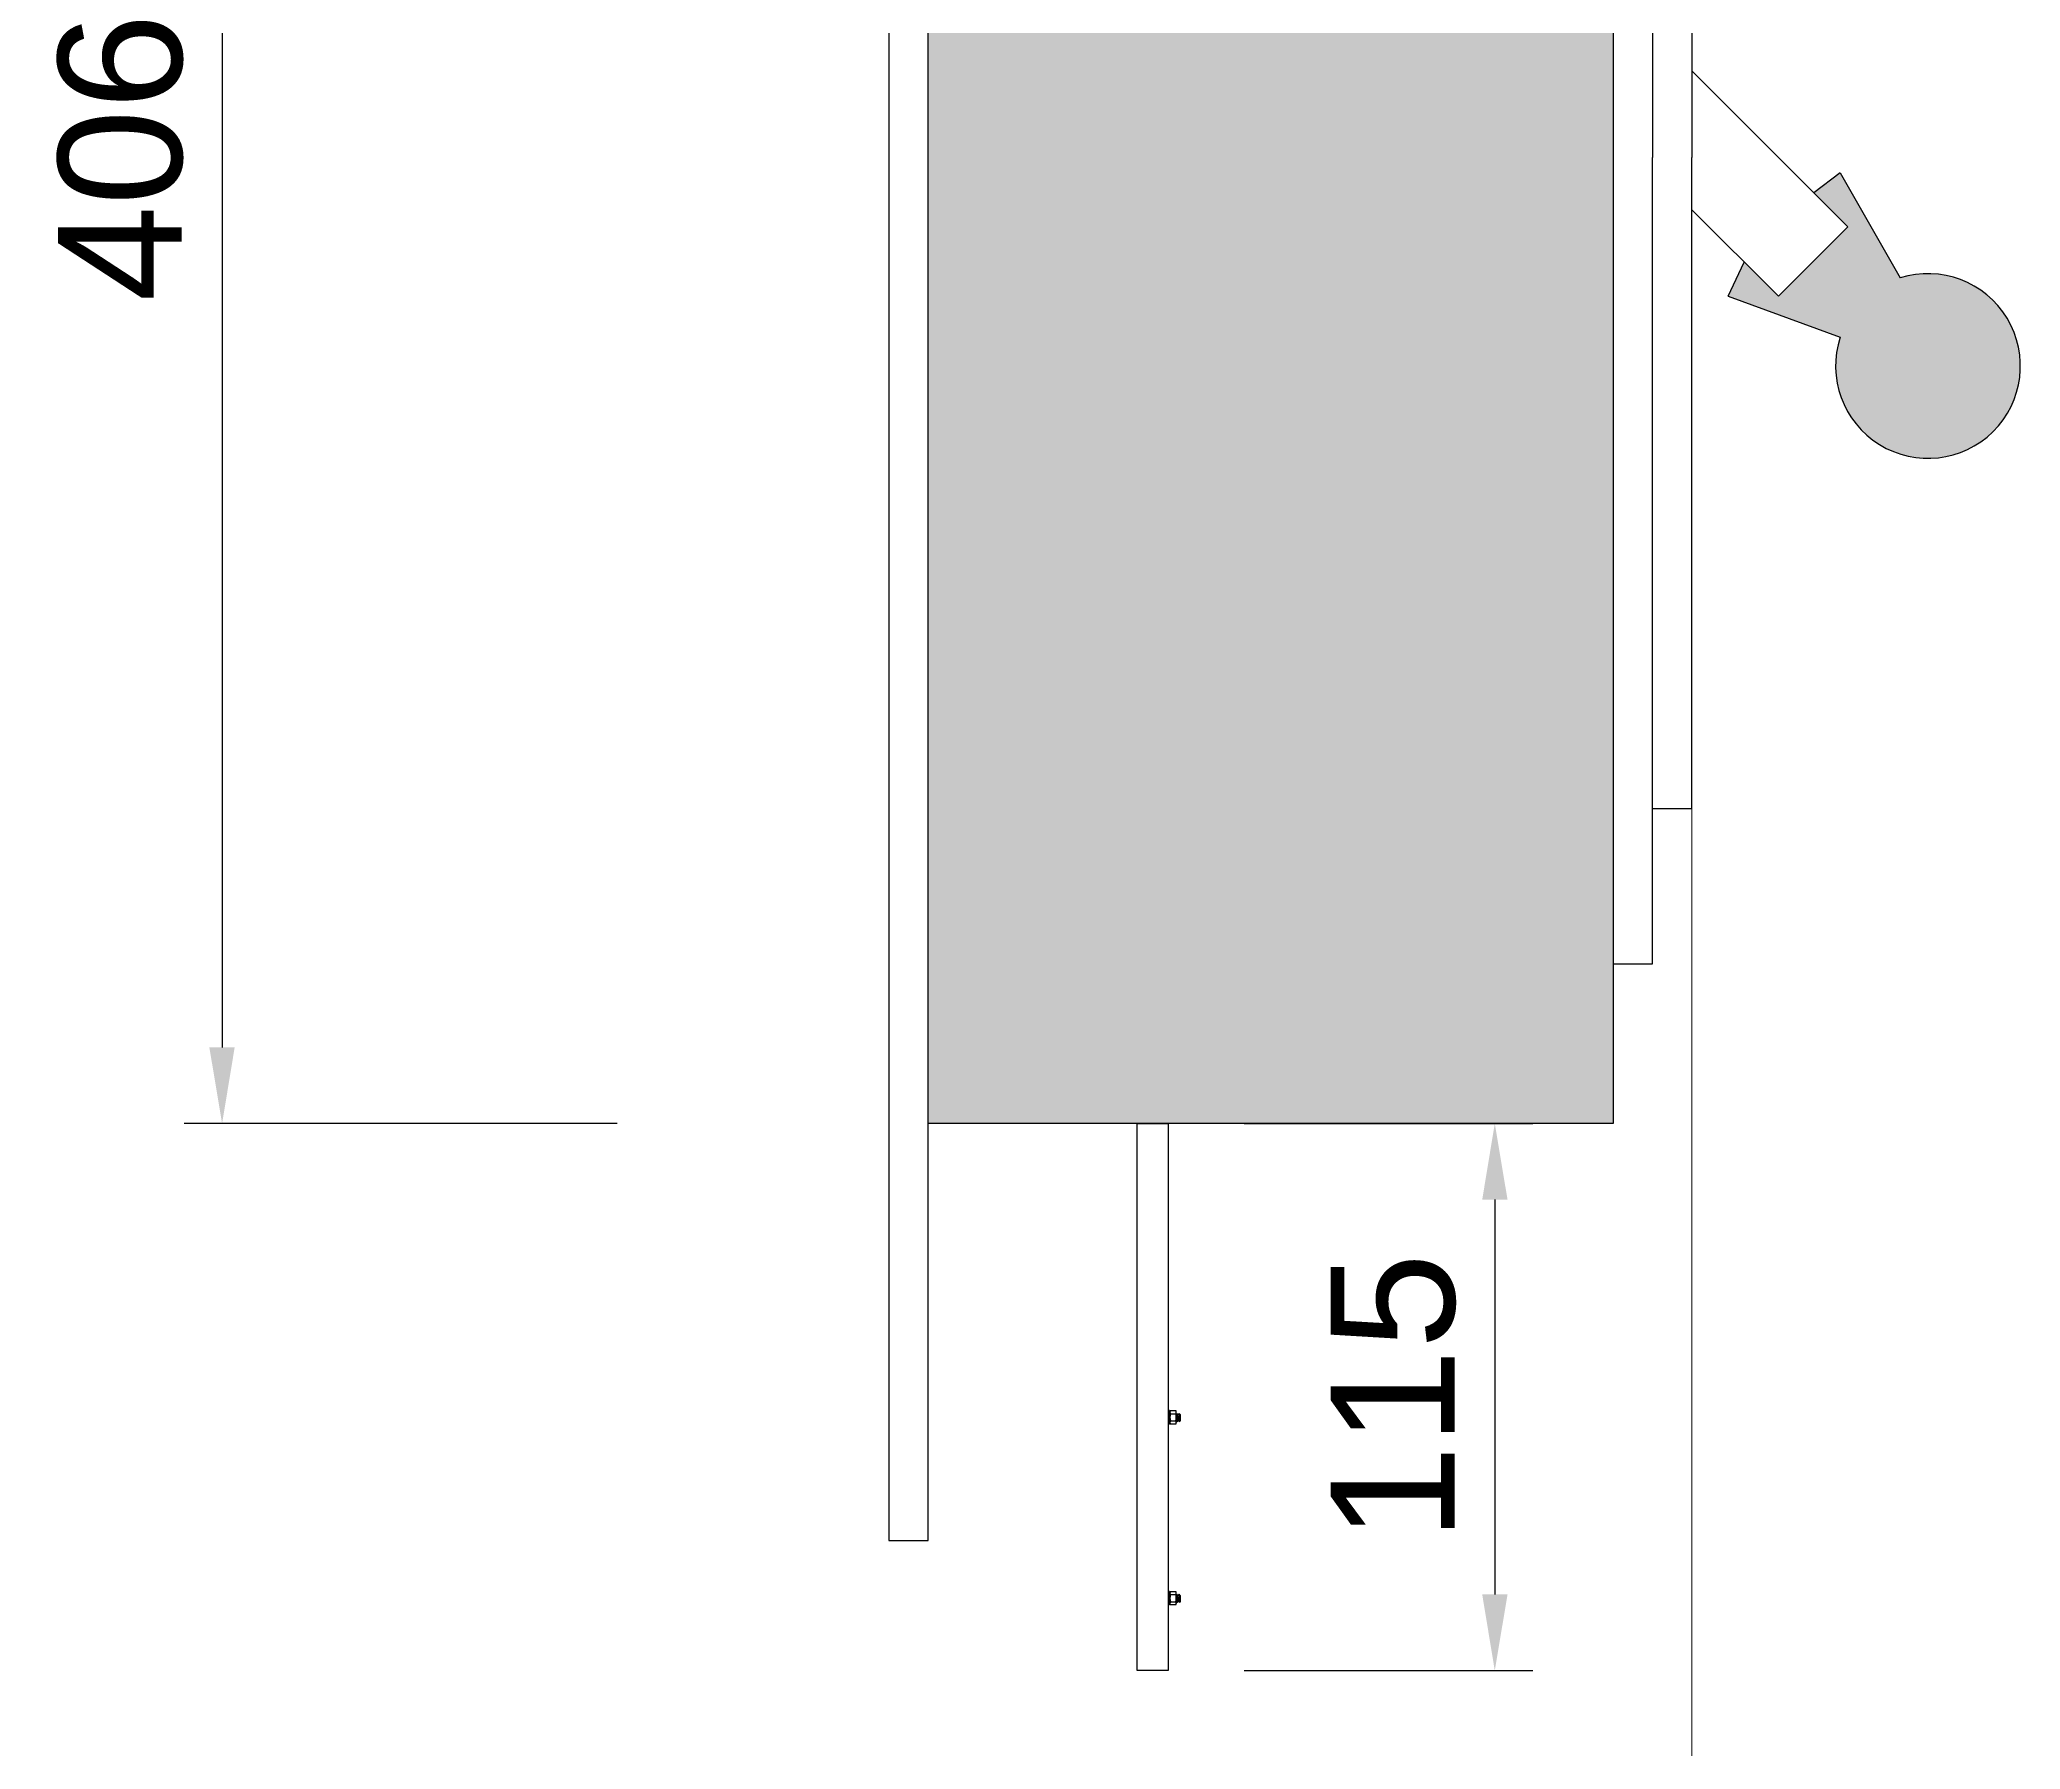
# Model space of a CAD drawing. Header units: millimetres. Extents: x 330554 to 656471, y 11007 to 130943.
# Drawn here: x 469417 to 470458, y 101036 to 101934 of the extents above; entities that cross this region are included whole.
import ezdxf

# ---------------------------------------------------------------- set-up
doc = ezdxf.new("R2010")
doc.units = ezdxf.units.MM
doc.header["$LTSCALE"] = 6
doc.layers.add('Khung', color=7, linetype='Continuous', lineweight=20)
doc.layers.add('kich thuoc', color=9, linetype='Continuous', lineweight=13)
doc.layers.add('Nen', color=7, linetype='Continuous')
doc.styles.add('kt2', font='arial.ttf', dxfattribs={"height": 65})
doc.dimstyles.new('TL 0.4', dxfattribs={"dimscale": 20, "dimtxt": 0.18, "dimasz": 2, "dimexe": 1, "dimexo": 2, "dimgap": 1, "dimtad": 1, "dimtoh": 1, "dimdec": 0, "dimlfac": 0.4, "dimzin": 0, "dimdsep": 46, "dimtxsty": 'kt2', "dimcen": 2, "dimclrd": 256, "dimclre": 256, "dimclrt": 2, "dimadec": 0, "dimazin": 0, "dimtfac": 1, "dimtdec": 0, "dimtofl": 0, "dimtmove": 0, "dimatfit": 3, "dimfxl": 1, "dimtolj": 1, "dimtzin": 0, "dimarcsym": 0})

# ---------------------------------------------------------------- blocks, each defined once
blk = doc.blocks.new('*D187')
at = {"layer": 'Defpoints', "color": 0, "linetype": 'ByBlock', "ltscale": 0.2, "transparency": 16777216}
for p in [(469760.5, 102379.8), (469513, 101364.8), (469760.5, 101364.8)]:
    blk.add_point(p, dxfattribs=at)
at = {"layer": 'kich thuoc', "linetype": 'ByBlock', "lineweight": -2, "ltscale": 0.2, "transparency": 16777216}
for p, q in [((469720.5, 102379.8), (469493, 102379.8)), ((469513, 102339.8), (469513, 101404.8)), ((469720.5, 101364.8), (469493, 101364.8))]:
    blk.add_line(p, q, dxfattribs=at)
at = {"layer": 'kich thuoc', "linetype": 'ByBlock', "ltscale": 0.2, "transparency": 16777216}
for points in [[(469506.3, 102339.8), (469519.6, 102339.8), (469513, 102379.8)], [(469506.3, 101404.8), (469519.6, 101404.8), (469513, 101364.8)]]:
    blk.add_solid(points, dxfattribs=at)
at = {"layer": 'kich thuoc', "color": 2, "linetype": 'ByBlock', "lineweight": 5, "ltscale": 0.2, "transparency": 16777216, "insert": (469459.8, 101872.3), "char_height": 65, "attachment_point": 5, "rotation": 90, "style": 'kt2'}
blk.add_mtext('\\A1;406', dxfattribs=at)
blk = doc.blocks.new('*D224')
at = {"layer": 'Defpoints', "color": 0, "linetype": 'ByBlock', "ltscale": 0.2, "transparency": 16777216}
for p in [(470010, 101364.8), (470010, 101077.4), (470181.6, 101077.4)]:
    blk.add_point(p, dxfattribs=at)
at = {"layer": 'kich thuoc', "linetype": 'ByBlock', "lineweight": -2, "ltscale": 0.2, "transparency": 16777216}
for p, q in [((470050, 101364.8), (470201.6, 101364.8)), ((470181.6, 101324.8), (470181.6, 101117.4)), ((470050, 101077.4), (470201.6, 101077.4))]:
    blk.add_line(p, q, dxfattribs=at)
at = {"layer": 'kich thuoc', "linetype": 'ByBlock', "ltscale": 0.2, "transparency": 16777216}
for points in [[(470175, 101324.8), (470188.3, 101324.8), (470181.6, 101364.8)], [(470175, 101117.4), (470188.3, 101117.4), (470181.6, 101077.4)]]:
    blk.add_solid(points, dxfattribs=at)
at = {"layer": 'kich thuoc', "color": 2, "linetype": 'ByBlock', "lineweight": 5, "ltscale": 0.2, "transparency": 16777216, "insert": (470128.4, 101221.1), "char_height": 65, "attachment_point": 5, "rotation": 90, "style": 'kt2'}
blk.add_mtext('\\A1;115', dxfattribs=at)

msp = doc.modelspace()

# ---------------------------------------------------------------- hatches: boundary and pattern name
h = msp.add_hatch(color=150)
h.set_gradient(color1=(211, 205, 214), one_color=1, tint=1, name='INVSPHERICAL')
h.paths.add_polyline_path([(470394.587, 101809.022), (470363.094, 101864.301), (470349.284, 101853.649), (470367.056, 101835.898), (470330.59, 101799.391), (470312.598, 101817.363), (470304.194, 101799.499), (470363.101, 101777.902, 4.14310059)])
at = {"layer": 'Nen'}
h = msp.add_hatch(color=256, dxfattribs=at)
h.set_gradient(color1=(243, 224, 170), one_color=1, tint=1, name='SPHERICAL')
h.paths.add_polyline_path([(469883.911, 101364.776), (470243.846, 101364.776), (470243.846, 102379.776), (469883.911, 102379.776)])

# ---------------------------------------------------------------- linework, layer by layer
at = {"color": 7}
for p, q in [((469883.911, 101364.776), (469883.911, 102379.776)), ((470243.846, 102379.776), (470243.846, 101364.776)), ((470243.846, 101364.776), (469883.911, 101364.776))]:
    msp.add_line(p, q, dxfattribs=at)
at = {"color": 150}
for p, q in [((470264.459, 102295.911), (470264.459, 101872.276)), ((470285.072, 102214.314), (470285.072, 101872.276)), ((470264.459, 101448.64), (470264.459, 101872.276)), ((470285.072, 101530.238), (470285.072, 101872.276)), ((470363.094, 101864.301), (470349.284, 101853.649)), ((470363.094, 101864.301), (470394.587, 101809.022)), ((470304.194, 101799.499), (470312.598, 101817.363)), ((470304.194, 101799.499), (470363.101, 101777.902)), ((470264.459, 101530.238), (470285.072, 101530.238)), ((470243.846, 101448.64), (470264.459, 101448.64)), ((469993.802, 101364.776), (470009.955, 101364.776)), ((470009.955, 101212.489), (470010.26, 101212.489)), ((470010.757, 101213.959), (470010.26, 101213.959)), ((470010.26, 101206.874), (470010.26, 101213.959)), ((470010.757, 101206.872), (470010.757, 101213.959)), ((470010.757, 101212.489), (470010.942, 101212.489)), ((470010.942, 101213.131), (470010.942, 101210.412)), ((470010.942, 101207.693), (470010.942, 101210.412)), ((470011.179, 101213.959), (470014.016, 101213.958)), ((470011.179, 101212.304), (470014.016, 101212.304)), ((470013.977, 101208.521), (470014.03, 101208.58)), ((470014.253, 101208.824), (470014.196, 101209.483)), ((470014.252, 101210.412), (470014.252, 101213.131)), ((470014.252, 101212.191), (470014.524, 101212.488)), ((470014.252, 101210.412), (470014.252, 101207.687)), ((470014.252, 101208.823), (470014.253, 101208.824)), ((470014.253, 101208.824), (470014.896, 101208.233)), ((470014.896, 101208.233), (470014.524, 101212.488)), ((470015.167, 101211.897), (470014.524, 101212.488)), ((470014.896, 101208.233), (470015.435, 101208.824)), ((470015.167, 101211.897), (470015.706, 101212.488)), ((470015.435, 101208.824), (470015.167, 101211.897)), ((470015.435, 101208.824), (470016.078, 101208.233)), ((470016.078, 101208.233), (470015.706, 101212.488)), ((470016.349, 101211.897), (470015.706, 101212.488)), ((470016.349, 101211.897), (470016.347, 101208.528)), ((470009.955, 101208.233), (470010.26, 101208.233)), ((470010.757, 101206.872), (470010.26, 101206.874)), ((470010.757, 101208.233), (470010.927, 101208.233)), ((470011.179, 101208.521), (470014.016, 101208.521)), ((470014.016, 101206.866), (470011.179, 101206.866)), ((470016.078, 101208.233), (470016.347, 101208.528)), ((470009.955, 101117.489), (470010.26, 101117.489)), ((470010.757, 101118.959), (470010.26, 101118.959)), ((470010.26, 101111.874), (470010.26, 101118.959)), ((470010.757, 101111.872), (470010.757, 101118.959)), ((470010.757, 101117.489), (470010.942, 101117.489)), ((470010.942, 101118.131), (470010.942, 101115.412)), ((470010.942, 101112.693), (470010.942, 101115.412)), ((470011.179, 101118.959), (470014.016, 101118.958)), ((470011.179, 101117.304), (470014.016, 101117.304)), ((470014.252, 101115.412), (470014.252, 101118.131)), ((470014.252, 101117.191), (470014.524, 101117.488)), ((470014.252, 101115.412), (470014.252, 101112.687)), ((470014.896, 101113.233), (470014.524, 101117.488)), ((470015.167, 101116.897), (470014.524, 101117.488)), ((470015.167, 101116.897), (470015.706, 101117.488)), ((470015.435, 101113.824), (470015.167, 101116.897)), ((470016.078, 101113.233), (470015.706, 101117.488)), ((470016.349, 101116.897), (470015.706, 101117.488)), ((470016.349, 101116.897), (470016.347, 101113.528)), ((470009.955, 101113.233), (470010.26, 101113.233)), ((470010.757, 101111.872), (470010.26, 101111.874)), ((470010.757, 101113.233), (470010.927, 101113.233)), ((470011.179, 101113.521), (470014.016, 101113.521)), ((470014.016, 101111.866), (470011.179, 101111.866)), ((470013.977, 101113.521), (470014.03, 101113.58)), ((470014.253, 101113.824), (470014.196, 101114.483)), ((470014.252, 101113.823), (470014.253, 101113.824)), ((470014.253, 101113.824), (470014.896, 101113.233)), ((470014.896, 101113.233), (470015.435, 101113.824)), ((470015.435, 101113.824), (470016.078, 101113.233)), ((470016.078, 101113.233), (470016.347, 101113.528)), ((470009.955, 101077.372), (469993.802, 101077.372))]:
    msp.add_line(p, q, dxfattribs=at)
msp.add_lwpolyline([(469863.298, 101145.652), (469883.911, 101145.652), (469883.911, 102594.869), (469863.298, 102594.869)], close=True, dxfattribs=at)
for points in [[(470285.072, 101917.787), (470367.056, 101835.898), (470330.59, 101799.391), (470285.072, 101844.857)], [(469993.802, 101077.372), (469993.802, 101364.776)], [(470009.955, 101364.776), (470009.955, 101077.372)]]:
    msp.add_lwpolyline(points, dxfattribs=at)
for centre, radius, start, end in [((470409.2, 101762.75), 48.525, 161.805566, 107.5269), ((470012.509, 101213.131), 1.566, 148.106083, 211.887666), ((470018.626, 101210.412), 7.683, 165.746842, 194.246907), ((470012.686, 101213.131), 1.566, 328.106083, 31.887666), ((470006.569, 101210.413), 7.683, 345.746842, 14.246907), ((470012.508, 101207.694), 1.566, 148.106078, 211.887671), ((470012.686, 101207.694), 1.566, 328.104252, 31.889497), ((470012.509, 101118.131), 1.566, 148.106083, 211.887666), ((470018.626, 101115.412), 7.683, 165.746842, 194.246907), ((470012.686, 101118.131), 1.566, 328.106083, 31.887666), ((470006.569, 101115.413), 7.683, 345.746842, 14.246907), ((470012.508, 101112.694), 1.566, 148.106078, 211.887671), ((470012.686, 101112.694), 1.566, 328.104252, 31.889497)]:
    msp.add_arc(centre, radius, start, end, dxfattribs=at)
at = {"layer": 'Khung'}
msp.add_line((470285.072, 103080.701), (470285.072, 100050.701), dxfattribs=at)

# ---------------------------------------------------------------- dimensions: what is measured, and where the dimension line sits
at = {"layer": 'kich thuoc', "linetype": 'ByBlock', "lineweight": 5, "ltscale": 0.2}
for base, p1, p2, picture, middle in [((469512.968, 101364.776), (469760.531, 102379.776), (469760.531, 101364.776), '*D187', (469459.781, 101872.276)), ((470181.632, 101077.372), (470009.955, 101364.776), (470009.955, 101077.372), '*D224', (470128.445, 101221.074))]:
    dim = msp.add_linear_dim(base=base, p1=p1, p2=p2, angle=90, dimstyle='TL 0.4', dxfattribs=at)
    dim.commit()
    dim.dimension.update_dxf_attribs({"geometry": picture, "text_midpoint": middle})

doc.saveas('drawing.dxf')
